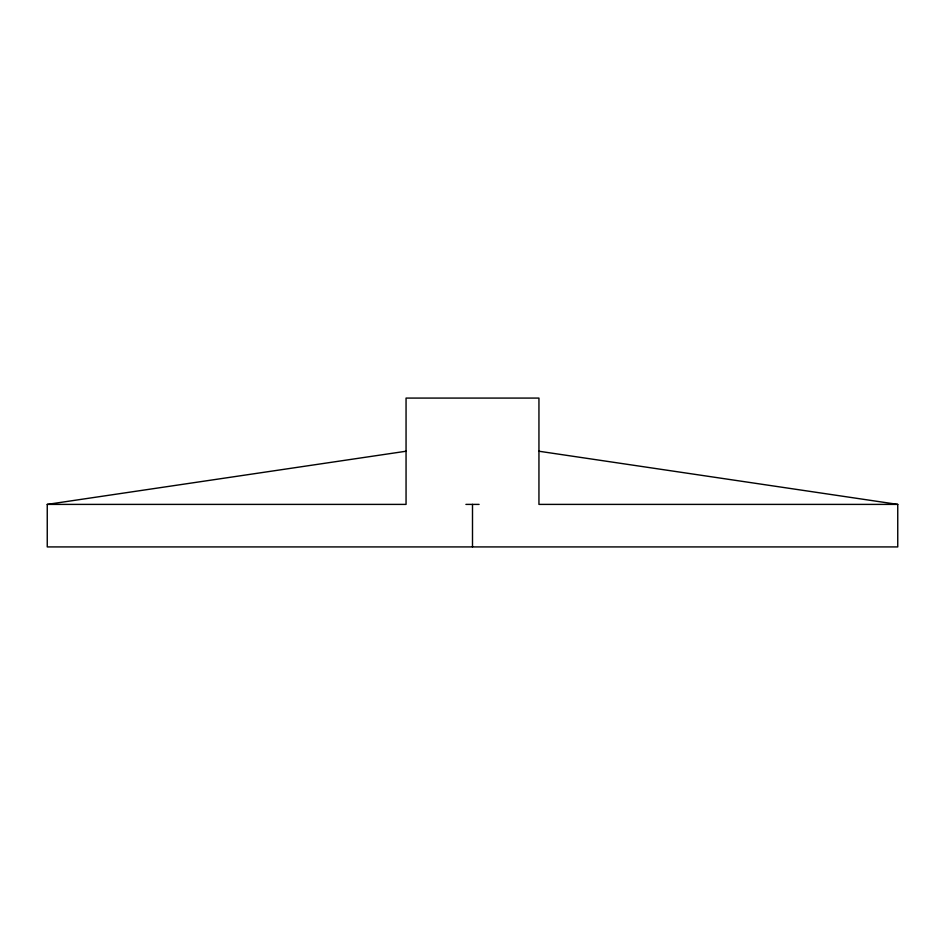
<?xml version="1.0" encoding="UTF-8"?>
<svg xmlns="http://www.w3.org/2000/svg" width="945" height="945" viewBox="0 0 945 945"><rect width="100%" height="100%" fill="white"/><g stroke="black" fill="none" stroke-linecap="round" stroke-linejoin="round"><path stroke-width="1.42" d="M538.945 451.237L897.75 504.394L897.75 546.919L47.25 546.919L47.25 504.394L406.055 451.237M47.25 504.394L406.055 504.394L406.055 398.081L538.945 398.081L538.945 504.394L897.75 504.394M465.909 504.394L479.091 504.394M472.5 504.394L472.5 546.919"/></g></svg>
